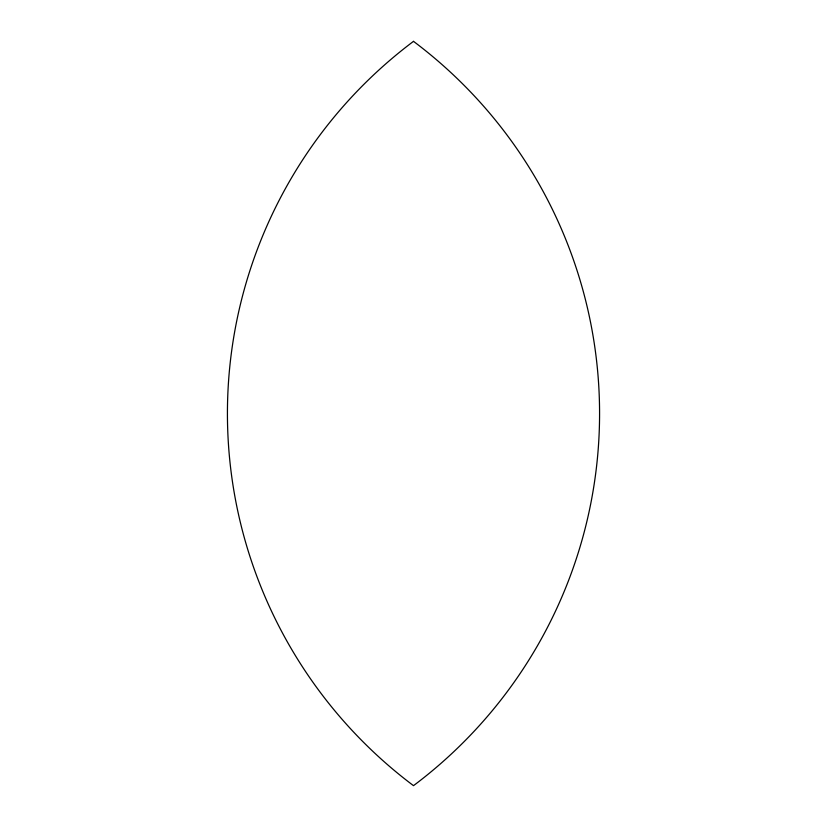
<?xml version="1.0" encoding="UTF-8"?>
<svg xmlns="http://www.w3.org/2000/svg" width="827" height="827" viewBox="0 0 827 827"><rect width="100%" height="100%" fill="white"/><g stroke="black" fill="none" stroke-linecap="round" stroke-linejoin="round"><path stroke-width="1.24" d="M413.5 41.35A465.188 465.188 0 0 0 413.5 785.65A465.188 465.188 0 0 0 413.5 41.35"/></g></svg>
